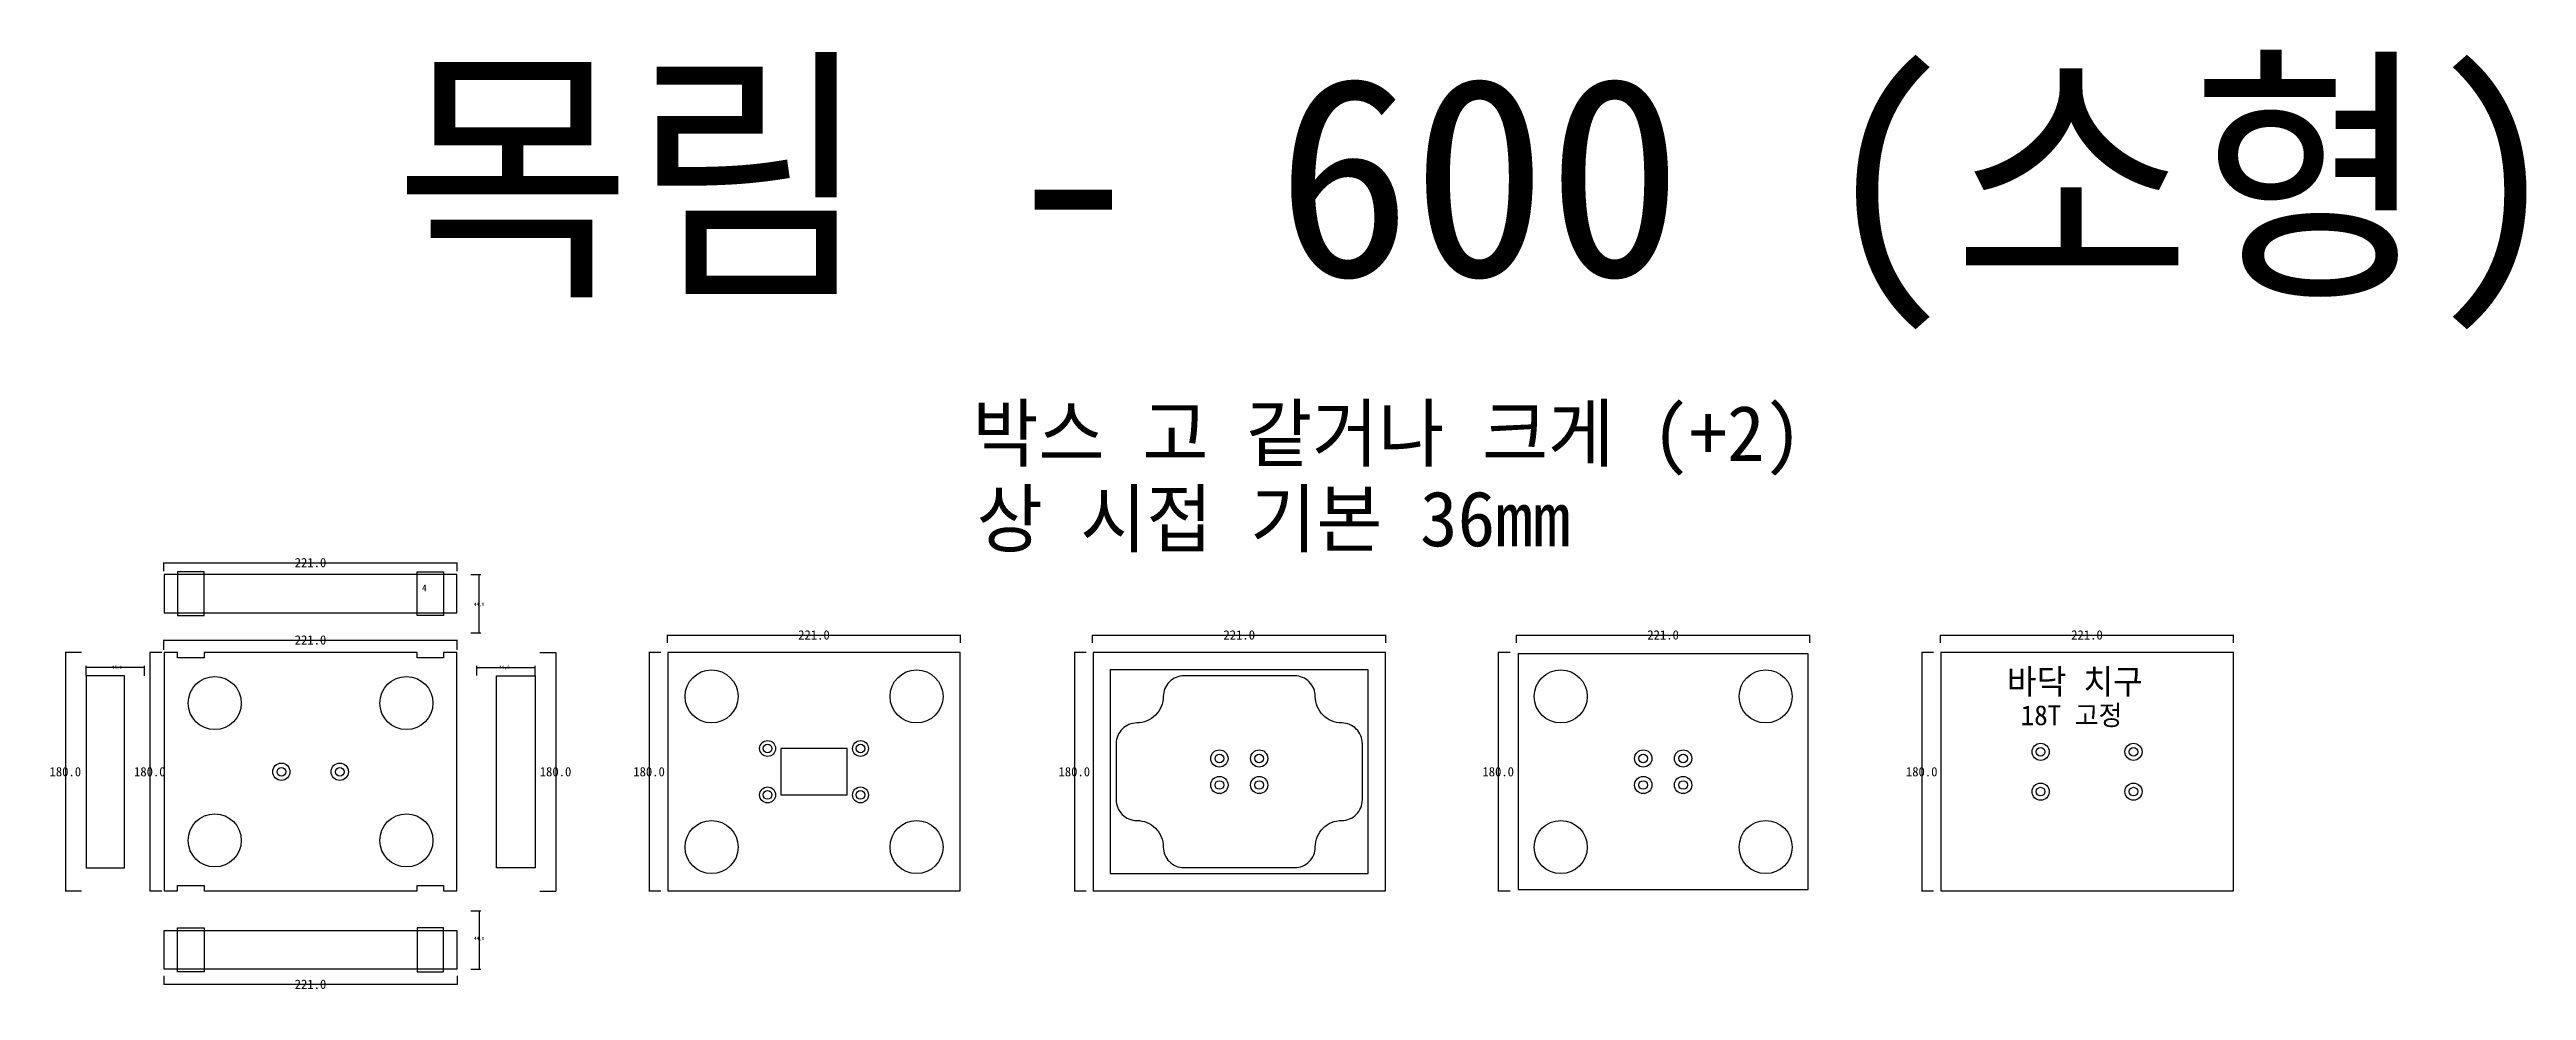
# Model space of a CAD drawing. Header units: millimetres. Extents: x 491 to 2358, y 200 to 909.
import ezdxf

# ---------------------------------------------------------------- set-up
doc = ezdxf.new("R2010")
doc.units = ezdxf.units.MM
for name, color, linetype in [('TEXT', 7, 'Continuous'), ('볼트 구멍', 7, 'Continuous'), ('치구', 7, 'Continuous'), ('치수', 7, 'Continuous')]:
    doc.layers.add(name, color=color, linetype=linetype)
doc.dimstyles.new('ISO-25', dxfattribs={"dimtxt": 2.5, "dimasz": 2.5, "dimexe": 1.25, "dimexo": 0.625, "dimtad": 1, "dimtxsty": 'Standard', "dimcen": 2.5, "dimadec": 0, "dimazin": 0, "dimtfac": 1, "dimtmove": 0, "dimatfit": 3, "dimfxl": 0, "dimarcsym": 0})
doc.dimstyles.get("Standard").update_dxf_attribs({"dimtxt": 7, "dimasz": 0.18, "dimexe": 0.18, "dimexo": 0.0625, "dimgap": 0.09, "dimtad": 0, "dimtih": 1, "dimtoh": 1, "dimdec": 1, "dimzin": 0, "dimdsep": 46, "dimtxsty": 'Standard', "dimcen": 0.09, "dimadec": 0, "dimazin": 0, "dimtfac": 1, "dimtdec": 1, "dimtofl": 0, "dimtmove": 0, "dimatfit": 3, "dimfxl": 0, "dimtolj": 1, "dimtzin": 0, "dimarcsym": 0})

# ---------------------------------------------------------------- blocks, each defined once
blk = doc.blocks.new('*D19')
at = {"color": 0, "lineweight": -2}
for p, q in [((1277.3, 462), (1277.3, 468)), ((1277.3, 467.8), (1498.3, 467.8)), ((1498.3, 462), (1498.3, 468))]:
    blk.add_line(p, q, dxfattribs=at)
for points in [[(1277.3, 467.8), (1277.5, 467.9), (1277.5, 467.8)], [(1498.3, 467.8), (1498.2, 467.8), (1498.2, 467.9)]]:
    blk.add_solid(points)
at = {"layer": 'Defpoints'}
for p in [(1277.3, 467.8), (1498.3, 467.8), (1277.3, 461.9), (1498.3, 461.9)]:
    blk.add_point(p, dxfattribs=at)
at = {"insert": (1387.8, 467.9), "char_height": 7, "attachment_point": 5}
blk.add_mtext('221.0', dxfattribs=at)
blk = doc.blocks.new('*D20')
at = {"color": 0, "lineweight": -2}
for p, q in [((577.3, 516.1), (577.3, 522.6)), ((577.3, 522.4), (798.3, 522.4)), ((798.3, 516.1), (798.3, 522.6))]:
    blk.add_line(p, q, dxfattribs=at)
for points in [[(577.3, 522.4), (577.5, 522.4), (577.5, 522.4)], [(798.3, 522.4), (798.2, 522.4), (798.2, 522.4)]]:
    blk.add_solid(points)
at = {"layer": 'Defpoints'}
for p in [(577.3, 522.4), (577.3, 516), (798.3, 522.4), (798.3, 516)]:
    blk.add_point(p, dxfattribs=at)
at = {"insert": (687.8, 522.4), "char_height": 7, "attachment_point": 5}
blk.add_mtext('221.0', dxfattribs=at)
blk = doc.blocks.new('*D21')
at = {"color": 0, "lineweight": -2}
for p, q in [((577.3, 456.7), (577.3, 464.2)), ((577.3, 464.1), (798.3, 464.1)), ((798.3, 456.7), (798.3, 464.2))]:
    blk.add_line(p, q, dxfattribs=at)
for points in [[(577.3, 464.1), (577.5, 464.1), (577.5, 464)], [(798.3, 464.1), (798.2, 464), (798.2, 464.1)]]:
    blk.add_solid(points)
at = {"layer": 'Defpoints'}
for p in [(577.3, 464.1), (577.3, 456.7), (798.3, 464.1), (798.3, 456.7)]:
    blk.add_point(p, dxfattribs=at)
at = {"insert": (687.8, 464.1), "char_height": 7, "attachment_point": 5}
blk.add_mtext('221.0', dxfattribs=at)
blk = doc.blocks.new('*D22')
at = {"color": 0, "lineweight": -2}
for p, q in [((577.3, 210.9), (577.3, 204.4)), ((798.3, 210.9), (798.3, 204.4)), ((577.3, 204.6), (798.3, 204.6))]:
    blk.add_line(p, q, dxfattribs=at)
for points in [[(577.3, 204.6), (577.5, 204.6), (577.5, 204.5)], [(798.3, 204.6), (798.2, 204.5), (798.2, 204.6)]]:
    blk.add_solid(points)
at = {"layer": 'Defpoints'}
for p in [(577.3, 211), (798.3, 211), (577.3, 204.6), (798.3, 204.6)]:
    blk.add_point(p, dxfattribs=at)
at = {"insert": (687.8, 204.6), "char_height": 7, "attachment_point": 5}
blk.add_mtext('221.0', dxfattribs=at)
blk = doc.blocks.new('*D23')
at = {"color": 0, "lineweight": -2}
for p, q in [((575.8, 454.8), (566.6, 454.8)), ((566.8, 454.8), (566.8, 274.8)), ((575.8, 274.8), (566.6, 274.8))]:
    blk.add_line(p, q, dxfattribs=at)
for points in [[(566.8, 454.8), (566.8, 454.7), (566.8, 454.7)], [(566.8, 274.8), (566.8, 275), (566.8, 275)]]:
    blk.add_solid(points)
at = {"layer": 'Defpoints'}
for p in [(566.8, 454.8), (575.9, 454.8), (566.8, 274.8), (575.9, 274.8)]:
    blk.add_point(p, dxfattribs=at)
at = {"insert": (566.7, 364.8), "char_height": 7, "attachment_point": 5}
blk.add_mtext('180.0', dxfattribs=at)
blk = doc.blocks.new('*D24')
at = {"color": 0, "lineweight": -2}
for p, q in [((515.1, 454.8), (503, 454.8)), ((503.1, 454.8), (503.1, 274.8)), ((515.1, 274.8), (503, 274.8))]:
    blk.add_line(p, q, dxfattribs=at)
for points in [[(503.1, 454.8), (503.2, 454.7), (503.1, 454.7)], [(503.1, 274.8), (503.1, 275), (503.2, 275)]]:
    blk.add_solid(points)
at = {"layer": 'Defpoints'}
for p in [(503.1, 454.8), (515.2, 454.8), (503.1, 274.8), (515.2, 274.8)]:
    blk.add_point(p, dxfattribs=at)
at = {"insert": (503, 364.8), "char_height": 7, "attachment_point": 5}
blk.add_mtext('180.0', dxfattribs=at)
blk = doc.blocks.new('*D25')
at = {"color": 0, "lineweight": -2}
for p, q in [((518.6, 437.3), (518.6, 444.6)), ((562.6, 443.3), (518.6, 443.3)), ((562.6, 437.2), (562.6, 444.6))]:
    blk.add_line(p, q, dxfattribs=at)
for points in [[(518.6, 443.3), (521.1, 443.7), (521.1, 442.9)], [(562.6, 443.3), (560.1, 442.9), (560.1, 443.7)]]:
    blk.add_solid(points)
at = {"layer": 'Defpoints'}
for p in [(518.6, 443.3), (518.6, 436.7), (562.6, 443.3), (562.6, 436.6)]:
    blk.add_point(p, dxfattribs=at)
at = {"insert": (541.8, 443.3), "char_height": 2.5, "attachment_point": 5}
blk.add_mtext('44,0', dxfattribs=at)
blk = doc.blocks.new('*D26')
at = {"color": 0, "lineweight": -2}
for p, q in [((860.6, 454.8), (872.7, 454.8)), ((872.6, 454.8), (872.6, 274.8)), ((860.6, 274.8), (872.7, 274.8))]:
    blk.add_line(p, q, dxfattribs=at)
for points in [[(872.6, 454.8), (872.6, 454.7), (872.5, 454.7)], [(872.6, 274.8), (872.5, 275), (872.6, 275)]]:
    blk.add_solid(points)
at = {"layer": 'Defpoints'}
for p in [(860.5, 454.8), (872.6, 454.8), (860.5, 274.8), (872.6, 274.8)]:
    blk.add_point(p, dxfattribs=at)
at = {"insert": (872.5, 364.8), "char_height": 7, "attachment_point": 5}
blk.add_mtext('180.0', dxfattribs=at)
blk = doc.blocks.new('*D27')
at = {"color": 0, "lineweight": -2}
for p, q in [((951.9, 454.8), (942.9, 454.8)), ((943.1, 454.8), (943.1, 274.8)), ((951.9, 274.8), (942.9, 274.8))]:
    blk.add_line(p, q, dxfattribs=at)
for points in [[(943.1, 454.8), (943.1, 454.7), (943, 454.7)], [(943.1, 274.8), (943, 275), (943.1, 275)]]:
    blk.add_solid(points)
at = {"layer": 'Defpoints'}
for p in [(943.1, 454.8), (952, 454.8), (943.1, 274.8), (952, 274.8)]:
    blk.add_point(p, dxfattribs=at)
at = {"insert": (943, 364.8), "char_height": 7, "attachment_point": 5}
blk.add_mtext('180.0', dxfattribs=at)
blk = doc.blocks.new('*D28')
at = {"color": 0, "lineweight": -2}
for p, q in [((1272.4, 454.8), (1263.4, 454.8)), ((1263.6, 454.8), (1263.6, 274.8)), ((1272.4, 274.8), (1263.4, 274.8))]:
    blk.add_line(p, q, dxfattribs=at)
for points in [[(1263.6, 454.8), (1263.6, 454.7), (1263.5, 454.7)], [(1263.6, 274.8), (1263.5, 275), (1263.6, 275)]]:
    blk.add_solid(points)
at = {"layer": 'Defpoints'}
for p in [(1263.6, 454.8), (1272.5, 454.8), (1263.6, 274.8), (1272.5, 274.8)]:
    blk.add_point(p, dxfattribs=at)
at = {"insert": (1263.5, 364.8), "char_height": 7, "attachment_point": 5}
blk.add_mtext('180.0', dxfattribs=at)
blk = doc.blocks.new('*D29')
at = {"color": 0, "lineweight": -2}
for p, q in [((808.7, 260.1), (816.2, 260.1)), ((814.9, 260.1), (814.9, 216.1)), ((808.7, 216.1), (816.2, 216.1))]:
    blk.add_line(p, q, dxfattribs=at)
for points in [[(814.9, 260.1), (815.3, 257.6), (814.5, 257.6)], [(814.9, 216.1), (814.5, 218.6), (815.3, 218.6)]]:
    blk.add_solid(points)
at = {"layer": 'Defpoints'}
for p in [(808, 260.1), (814.9, 260.1), (808, 216.1), (814.9, 216.1)]:
    blk.add_point(p, dxfattribs=at)
at = {"insert": (814.9, 238.9), "char_height": 2.5, "attachment_point": 5}
blk.add_mtext('44,0', dxfattribs=at)
blk = doc.blocks.new('*D30')
at = {"color": 0, "lineweight": -2}
for p, q in [((956.8, 462), (956.8, 468)), ((956.8, 467.8), (1177.8, 467.8)), ((1177.8, 462), (1177.8, 468))]:
    blk.add_line(p, q, dxfattribs=at)
for points in [[(956.8, 467.8), (957, 467.9), (957, 467.8)], [(1177.8, 467.8), (1177.7, 467.8), (1177.7, 467.9)]]:
    blk.add_solid(points)
at = {"layer": 'Defpoints'}
for p in [(956.8, 467.8), (1177.8, 467.8), (956.8, 461.9), (1177.8, 461.9)]:
    blk.add_point(p, dxfattribs=at)
at = {"insert": (1067.3, 467.9), "char_height": 7, "attachment_point": 5}
blk.add_mtext('221.0', dxfattribs=at)
blk = doc.blocks.new('*D31')
at = {"color": 0, "lineweight": -2}
for p, q in [((808.7, 513.6), (816.2, 513.6)), ((814.9, 469.6), (814.9, 513.6)), ((808.7, 469.6), (816.2, 469.6))]:
    blk.add_line(p, q, dxfattribs=at)
for points in [[(814.9, 513.6), (815.3, 511.1), (814.5, 511.1)], [(814.9, 469.6), (814.5, 472.1), (815.3, 472.1)]]:
    blk.add_solid(points)
at = {"layer": 'Defpoints'}
for p in [(808, 513.6), (814.9, 513.6), (808, 469.6), (814.9, 469.6)]:
    blk.add_point(p, dxfattribs=at)
at = {"insert": (814.9, 490.8), "char_height": 2.5, "attachment_point": 5}
blk.add_mtext('44,0', dxfattribs=at)
blk = doc.blocks.new('*D32')
at = {"color": 0, "lineweight": -2}
for p, q in [((813.1, 437.3), (813.1, 444.7)), ((813.1, 443.4), (857.1, 443.4)), ((857.1, 437.3), (857.1, 444.7))]:
    blk.add_line(p, q, dxfattribs=at)
for points in [[(813.1, 443.4), (815.6, 443.8), (815.6, 443)], [(857.1, 443.4), (854.6, 443), (854.6, 443.8)]]:
    blk.add_solid(points)
at = {"layer": 'Defpoints'}
for p in [(813.1, 443.4), (813.1, 436.7), (857.1, 443.4), (857.1, 436.7)]:
    blk.add_point(p, dxfattribs=at)
at = {"insert": (833.9, 443.4), "char_height": 2.5, "attachment_point": 5}
blk.add_mtext('44,0', dxfattribs=at)
blk = doc.blocks.new('*D33')
at = {"color": 0, "lineweight": -2}
for p, q in [((1911.1, 454.8), (1902.1, 454.8)), ((1902.3, 454.8), (1902.3, 274.8)), ((1911.1, 274.8), (1902.1, 274.8))]:
    blk.add_line(p, q, dxfattribs=at)
for points in [[(1902.3, 454.8), (1902.3, 454.7), (1902.3, 454.7)], [(1902.3, 274.8), (1902.3, 275), (1902.3, 275)]]:
    blk.add_solid(points)
at = {"layer": 'Defpoints'}
for p in [(1902.3, 454.8), (1911.2, 454.8), (1902.3, 274.8), (1911.2, 274.8)]:
    blk.add_point(p, dxfattribs=at)
at = {"insert": (1902.2, 364.8), "char_height": 7, "attachment_point": 5}
blk.add_mtext('180.0', dxfattribs=at)
blk = doc.blocks.new('*D34')
at = {"color": 0, "lineweight": -2}
for p, q in [((1591.9, 454.8), (1582.9, 454.8)), ((1583.1, 454.8), (1583.1, 274.8)), ((1591.9, 274.8), (1582.9, 274.8))]:
    blk.add_line(p, q, dxfattribs=at)
for points in [[(1583.1, 454.8), (1583.1, 454.7), (1583, 454.7)], [(1583.1, 274.8), (1583, 275), (1583.1, 275)]]:
    blk.add_solid(points)
at = {"layer": 'Defpoints'}
for p in [(1583.1, 454.8), (1592, 454.8), (1583.1, 274.8), (1592, 274.8)]:
    blk.add_point(p, dxfattribs=at)
at = {"insert": (1583, 364.8), "char_height": 7, "attachment_point": 5}
blk.add_mtext('180.0', dxfattribs=at)
blk = doc.blocks.new('*D35')
at = {"color": 0, "lineweight": -2}
for p, q in [((1596.8, 462), (1596.8, 468)), ((1596.8, 467.8), (1817.8, 467.8)), ((1817.8, 462), (1817.8, 468))]:
    blk.add_line(p, q, dxfattribs=at)
for points in [[(1596.8, 467.8), (1597, 467.9), (1597, 467.8)], [(1817.8, 467.8), (1817.7, 467.8), (1817.7, 467.9)]]:
    blk.add_solid(points)
at = {"layer": 'Defpoints'}
for p in [(1596.8, 467.8), (1817.8, 467.8), (1596.8, 461.9), (1817.8, 461.9)]:
    blk.add_point(p, dxfattribs=at)
at = {"insert": (1707.3, 467.9), "char_height": 7, "attachment_point": 5}
blk.add_mtext('221.0', dxfattribs=at)
blk = doc.blocks.new('*D36')
at = {"color": 0, "lineweight": -2}
for p, q in [((1916.3, 462), (1916.3, 468)), ((1916.3, 467.8), (2137.3, 467.8)), ((2137.3, 462), (2137.3, 468))]:
    blk.add_line(p, q, dxfattribs=at)
for points in [[(1916.3, 467.8), (1916.5, 467.9), (1916.5, 467.8)], [(2137.3, 467.8), (2137.2, 467.8), (2137.2, 467.9)]]:
    blk.add_solid(points)
at = {"layer": 'Defpoints'}
for p in [(1916.3, 467.8), (2137.3, 467.8), (1916.3, 461.9), (2137.3, 461.9)]:
    blk.add_point(p, dxfattribs=at)
at = {"insert": (2026.8, 467.9), "char_height": 7, "attachment_point": 5}
blk.add_mtext('221.0', dxfattribs=at)

msp = doc.modelspace()

# ---------------------------------------------------------------- linework, layer by layer
at = {"layer": '볼트 구멍', "color": 3}
msp.add_lwpolyline([(1092.35, 347.33), (1092.35, 382.33), (1042.35, 382.33), (1042.35, 347.33)], close=True, dxfattribs=at)
at = {"layer": '볼트 구멍', "color": 6}
for centre, radius in [((1032.35, 382.33), 6), ((1102.35, 382.33), 6), ((1372.85, 374.83), 6.5), ((1402.85, 374.83), 6.5), ((1692.35, 374.83), 6.5), ((1722.35, 374.83), 6.5), ((1991.85, 379.83), 6.5), ((2061.85, 379.83), 6.5), ((1372.85, 354.83), 6.5), ((1402.85, 354.83), 6.5), ((1692.35, 354.83), 6.5), ((1722.35, 354.83), 6.5), ((1991.85, 349.83), 6.5), ((2061.85, 349.83), 6.5), ((1032.35, 347.33), 6), ((1102.35, 347.33), 6)]:
    msp.add_circle(centre, radius, dxfattribs=at)
at = {"layer": '볼트 구멍', "color": 3}
for centre in [(1032.35, 382.33), (1102.35, 382.33), (1372.85, 374.83), (1402.85, 374.83), (1692.35, 374.83), (1722.35, 374.83), (1991.85, 379.83), (2061.85, 379.83), (665.85, 364.83), (709.85, 364.83), (1372.85, 354.83), (1402.85, 354.83), (1692.35, 354.83), (1722.35, 354.83), (1032.35, 347.33), (1102.35, 347.33), (1991.85, 349.83), (2061.85, 349.83)]:
    msp.add_circle(centre, 3.25, dxfattribs=at)
at = {"layer": '볼트 구멍', "color": 2}
for centre in [(665.85, 364.83), (709.85, 364.83)]:
    msp.add_circle(centre, 6.5, dxfattribs=at)
at = {"layer": '치구'}
for points in [[(577.6, 484.58), (798.1, 484.58), (798.1, 513.58), (577.6, 513.58)], [(577.6, 275.08), (587.6, 275.08), (587.6, 279.08), (607.6, 279.08), (607.6, 275.08), (768.1, 275.08), (768.1, 279.08), (788.1, 279.08), (788.1, 275.08), (798.1, 275.08), (798.1, 454.58), (788.1, 454.58), (788.1, 450.58), (768.1, 450.58), (768.1, 454.58), (607.6, 454.58), (607.6, 450.58), (587.6, 450.58), (587.6, 454.58), (577.6, 454.58)], [(957.1, 454.58), (957.1, 275.08), (1177.6, 275.08), (1177.6, 454.58)], [(1277.6, 454.58), (1277.6, 275.08), (1498.1, 275.08), (1498.1, 454.58)], [(1598.1, 453.58), (1598.1, 276.08), (1816.6, 276.08), (1816.6, 453.58)], [(1916.6, 454.58), (1916.6, 275.08), (2137.1, 275.08), (2137.1, 454.58)], [(547.6, 437.18), (518.6, 437.18), (518.6, 292.48), (547.6, 292.48)], [(828.1, 437.18), (857.1, 437.18), (857.1, 292.48), (828.1, 292.48)], [(1290.6, 441.58), (1290.6, 288.08), (1485.1, 288.08), (1485.1, 441.58)], [(577.6, 245.08), (798.1, 245.08), (798.1, 216.08), (577.6, 216.08)]]:
    msp.add_lwpolyline(points, close=True, dxfattribs=at)
at = {"layer": '치구', "color": 1}
for points in [[(587.6, 482.58), (607.6, 482.58), (607.6, 515.58), (587.6, 515.58)], [(788.1, 482.58), (768.1, 482.58), (768.1, 515.58), (788.1, 515.58)], [(587.6, 247.08), (607.6, 247.08), (607.6, 214.08), (587.6, 214.08)], [(788.1, 247.08), (768.1, 247.08), (768.1, 214.08), (788.1, 214.08)]]:
    msp.add_lwpolyline(points, close=True, dxfattribs=at)
at = {"layer": '치구'}
msp.add_lwpolyline([(1295.1, 343.58, 0.4142136), (1310.6, 328.08, -0.4142136), (1330.6, 308.08, 0.4142136), (1346.1, 292.58), (1429.6, 292.58, 0.4142136), (1445.1, 308.08, -0.4142136), (1465.1, 328.08, 0.4142136), (1480.6, 343.58), (1480.6, 386.08, 0.4142136), (1465.1, 401.58, -0.4142136), (1445.1, 421.58, 0.4142136), (1429.6, 437.08), (1346.1, 437.08, 0.4142136), (1330.6, 421.58, -0.4142136), (1310.6, 401.58, 0.4142136), (1295.1, 386.08)], format="xyb", close=True, dxfattribs=at)
for centre in [(615.6, 416.58), (760.1, 416.58), (990.1, 421.58), (1144.6, 421.58), (1630.1, 421.58), (1784.6, 421.58), (615.6, 313.08), (760.1, 313.08), (990.1, 308.08), (1144.6, 308.08), (1630.1, 308.08), (1784.6, 308.08)]:
    msp.add_circle(centre, 20, dxfattribs=at)

# ---------------------------------------------------------------- texts
at = {"layer": 'TEXT', "color": 3}
msp.add_text('목림 - 600 (소형)', height=150, dxfattribs=at).set_placement((750.84, 738.32))
at = {"layer": 'TEXT', "color": 1}
for s, height, p in [('박스 고 같거나 크게 (+2)', 41.6667, (1186.71, 599.14)), ('상 시접 기본 36mm', 41.6667, (1189.86, 534.73)), ('4', 5, (771.91, 500.88))]:
    msp.add_text(s, height=height, dxfattribs=at).set_placement(p)
at = {"layer": 'TEXT', "color": 6, "linetype": 'Continuous'}
msp.add_text('바닥 치구', height=18.75, dxfattribs=at).set_placement((1966.43, 423.42))
at = {"layer": 'TEXT', "color": 6}
msp.add_text('18T 고정', height=15, dxfattribs=at).set_placement((1976.78, 399.92))

# ---------------------------------------------------------------- dimensions: what is measured, and where the dimension line sits
at = {"layer": '치수', "color": 4}
for base, p1, p2, dimstyle, override, picture, middle in [((798.35, 522.4), (577.35, 516.01), (798.35, 516.01), 'Standard', {"dimtxt": 5}, '*D20', (687.85, 522.4)), ((857.1, 443.41), (813.1, 436.7), (857.1, 436.7), 'ISO-25', {"dimtxt": 5, "dimdec": 1, "dimzin": 0, "dimtdec": 1}, '*D32', (833.9, 443.41)), ((798.35, 204.57), (577.35, 210.97), (798.35, 210.97), 'Standard', {"dimtxt": 5}, '*D22', (687.85, 204.57))]:
    dim = msp.add_linear_dim(base=base, p1=p1, p2=p2, dimstyle=dimstyle, override=override, dxfattribs=at)
    dim.commit()
    dim.dimension.update_dxf_attribs({"geometry": picture, "text_midpoint": middle, "dimtype": 128})
for base, p1, p2, angle, picture, middle in [((814.93, 513.58), (808.03, 469.58), (808.03, 513.58), 90, '*D31', (814.93, 490.8)), ((518.6, 443.31), (562.6, 436.61), (518.6, 436.7), 180, '*D25', (541.8, 443.31)), ((814.93, 216.08), (808.03, 260.08), (808.03, 216.08), 270, '*D29', (814.93, 238.87))]:
    dim = msp.add_linear_dim(base=base, p1=p1, p2=p2, angle=angle, dimstyle='ISO-25', override={"dimtxt": 5, "dimdec": 1, "dimzin": 0, "dimtdec": 1}, dxfattribs=at)
    dim.commit()
    dim.dimension.update_dxf_attribs({"geometry": picture, "text_midpoint": middle, "dimtype": 128})
for base, p1, p2, picture, middle in [((798.35, 464.05), (577.35, 456.66), (798.35, 456.66), '*D21', (687.85, 464.14)), ((1177.85, 467.82), (956.85, 461.94), (1177.85, 461.94), '*D30', (1067.35, 467.91)), ((1498.35, 467.82), (1277.35, 461.94), (1498.35, 461.94), '*D19', (1387.85, 467.91)), ((1817.85, 467.82), (1596.85, 461.94), (1817.85, 461.94), '*D35', (1707.35, 467.91)), ((2137.35, 467.82), (1916.35, 461.94), (2137.35, 461.94), '*D36', (2026.85, 467.91))]:
    dim = msp.add_linear_dim(base=base, p1=p1, p2=p2, dimstyle='Standard', override={"dimtxt": 5}, dxfattribs=at)
    dim.commit()
    dim.dimension.update_dxf_attribs({"geometry": picture, "text_midpoint": middle})
for base, p1, p2, picture, middle in [((503.13, 274.83), (515.2, 454.83), (515.2, 274.83), '*D24', (503.04, 364.83)), ((566.82, 274.83), (575.89, 454.83), (575.89, 274.83), '*D23', (566.73, 364.83)), ((872.57, 274.83), (860.5, 454.83), (860.5, 274.83), '*D26', (872.48, 364.83)), ((943.05, 274.83), (951.96, 454.83), (951.96, 274.83), '*D27', (942.96, 364.83)), ((1263.55, 274.83), (1272.46, 454.83), (1272.46, 274.83), '*D28', (1263.46, 364.83)), ((1583.05, 274.83), (1591.96, 454.83), (1591.96, 274.83), '*D34', (1582.96, 364.83)), ((1902.3, 274.83), (1911.21, 454.83), (1911.21, 274.83), '*D33', (1902.21, 364.83))]:
    dim = msp.add_linear_dim(base=base, p1=p1, p2=p2, angle=90, dimstyle='Standard', override={"dimtxt": 5}, dxfattribs=at)
    dim.commit()
    dim.dimension.update_dxf_attribs({"geometry": picture, "text_midpoint": middle})

doc.saveas('drawing.dxf')
